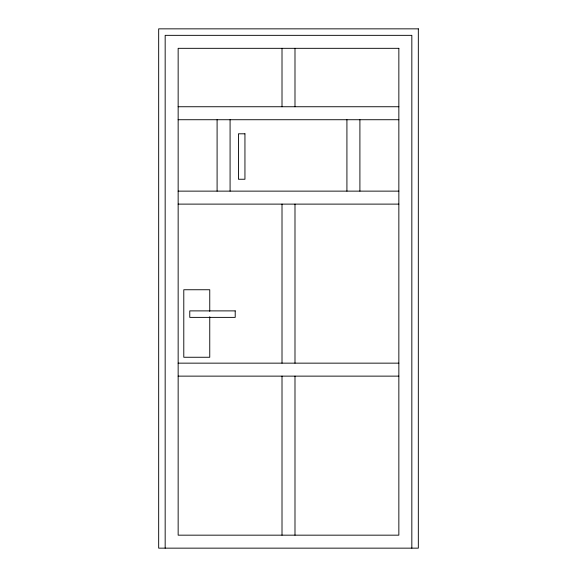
<?xml version="1.0" encoding="UTF-8"?>
<svg xmlns="http://www.w3.org/2000/svg" width="577" height="577" viewBox="0 0 577 577"><rect width="100%" height="100%" fill="white"/><g stroke="black" fill="none" stroke-linecap="round" stroke-linejoin="round"><path stroke-width="0.87" d="M178.149 106.745L398.851 106.745M178.149 119.727L398.851 119.727M178.149 191.131L398.851 191.131M178.149 204.114L398.851 204.114M178.149 363.149L398.851 363.149M178.149 376.132L398.851 376.132M411.834 548.15L411.834 35.341L165.166 35.341L165.166 548.15M359.904 119.727L359.904 191.131M346.921 119.727L346.921 191.131M294.991 48.324L294.991 106.745M294.991 204.114L294.991 363.149M294.991 376.132L294.991 535.167M282.009 48.324L282.009 106.745M282.009 204.114L282.009 363.149M282.009 376.132L282.009 535.167M230.079 119.727L230.079 191.131M217.096 119.727L217.096 191.131M209.754 311.349L209.754 289.748L183.789 289.748L183.789 357.257L209.754 357.257L209.754 316.751M418.325 28.85L158.675 28.85L158.675 548.15L418.325 548.15L418.325 28.85M398.851 48.324L178.149 48.324L178.149 535.167L398.851 535.167L398.851 48.324M244.944 133.806L238.452 133.806L238.452 179.245L244.944 179.245L244.944 133.806M235.207 310.888L189.768 310.888L189.768 317.379L235.207 317.379L235.207 310.888"/></g></svg>
